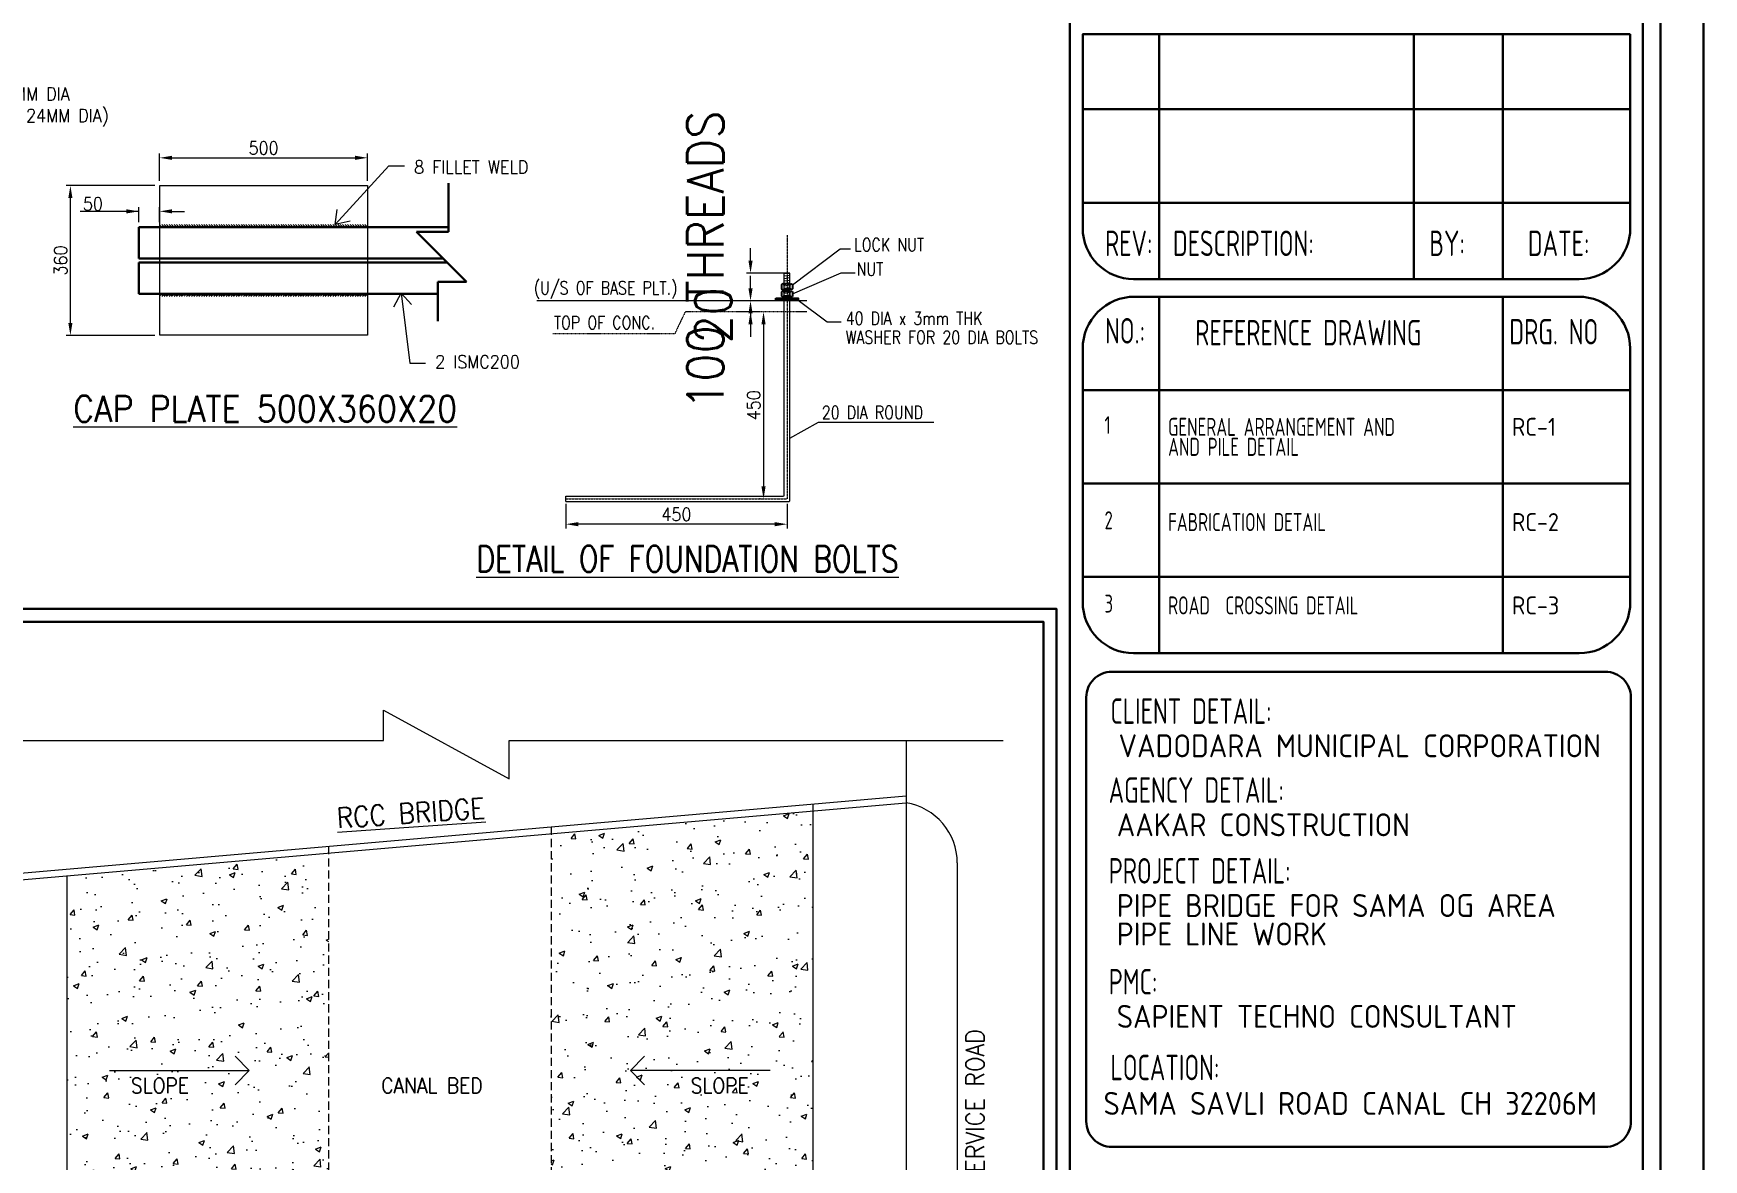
# Model space of a CAD drawing. Header units: millimetres. Extents: x 0 to 1124626, y -157535 to 82123.
# Drawn here: x 335508 to 351575, y 11057 to 21892 of the extents above; entities that cross this region are included whole.
import ezdxf

# ---------------------------------------------------------------- set-up
doc = ezdxf.new("R2010")
doc.units = ezdxf.units.MM
doc.header["$MEASUREMENT"] = 0
for name, pattern in [('CENTER2', [28.575, 19.05, -3.175, 3.175, -3.175]), ('DASHED', [0.75, 0.5, -0.25]), ('HIDDEN', [0.375, 0.25, -0.125])]:
    doc.linetypes.add(name, pattern=pattern)
doc.layers.add('D-NW-TX-UNCONTROLLED', color=2, linetype='Continuous')
for name, color, linetype, lineweight in [('Dim', 6, 'Continuous', 13), ('HIDE', 251, 'HIDDEN', 13), ('LINE-2C', 252, 'CENTER2', 9), ('PEDESTAL', 232, 'Continuous', 15), ('rSHEET', 2, 'Continuous', 30), ('STR', 112, 'Continuous', 18), ('Text', 7, 'Continuous', 15), ('TITLE TEXT', 50, 'Continuous', 18)]:
    doc.layers.add(name, color=color, linetype=linetype, lineweight=lineweight)
doc.styles.add('style1', font='romans.shx', dxfattribs={"width": 0.9, "height": 300})
doc.styles.add('TEXT3', font='geniso.shx')
doc.styles.add('TEXT3 0.75NA', font='geniso.shx', dxfattribs={"width": 0.75})
doc.dimstyles.new('4.0 DIM-1', dxfattribs={"dimscale": 40, "dimtxt": 125, "dimasz": 3, "dimexe": 1, "dimexo": 1.2, "dimgap": 0.8, "dimtad": 1, "dimdec": 0, "dimlfac": 0.25, "dimzin": 1, "dimdsep": 46, "dimtxsty": 'style1', "dimcen": 2, "dimclrd": 8, "dimclre": 8, "dimclrt": 7, "dimadec": 0, "dimazin": 0, "dimtfac": 1, "dimtdec": 0, "dimtofl": 0, "dimtmove": 1, "dimatfit": 3, "dimfxl": 1, "dimtolj": 1, "dimtzin": 0, "dimlwd": 9, "dimlwe": 9, "dimarcsym": 1})
doc.dimstyles.new('8.0 DIM-1', dxfattribs={"dimscale": 40, "dimtxt": 125, "dimasz": 3, "dimexe": 1, "dimexo": 1.2, "dimgap": 0.8, "dimtad": 1, "dimdec": 0, "dimlfac": 0.125, "dimzin": 1, "dimdsep": 46, "dimtxsty": 'style1', "dimcen": 2, "dimclrd": 8, "dimclre": 8, "dimclrt": 7, "dimadec": 0, "dimazin": 0, "dimtfac": 1, "dimtdec": 0, "dimtofl": 0, "dimtmove": 1, "dimatfit": 3, "dimfxl": 1, "dimtolj": 1, "dimtzin": 0, "dimlwd": 9, "dimlwe": 9, "dimarcsym": 1})
doc.dimstyles.new('Copy of DIM-1', dxfattribs={"dimscale": 40, "dimtxt": 125, "dimasz": 3, "dimexe": 1, "dimexo": 1.2, "dimgap": 0.8, "dimtad": 1, "dimdec": 0, "dimzin": 1, "dimdsep": 46, "dimtxsty": 'style1', "dimcen": 2, "dimclrd": 8, "dimclre": 8, "dimclrt": 7, "dimadec": 0, "dimazin": 0, "dimtfac": 1, "dimtdec": 0, "dimtofl": 0, "dimtmove": 1, "dimatfit": 3, "dimfxl": 1, "dimtolj": 1, "dimtzin": 0, "dimlwd": 9, "dimlwe": 9, "dimarcsym": 1})
doc.dimstyles.new('p-100', dxfattribs={"dimscale": 0.5, "dimtxt": 0.25, "dimasz": 0.25, "dimexe": 0.01, "dimexo": 0.0625, "dimgap": 0.25, "dimtad": 1, "dimdec": 0, "dimlfac": 1000, "dimzin": 4, "dimdsep": 46, "dimtxsty": 'Standard', "dimblk": 'ARCHTICK', "dimcen": 0, "dimdle": 0.01, "dimclrd": 3, "dimclre": 3, "dimclrt": 6, "dimadec": 0, "dimazin": 0, "dimtfac": 1, "dimtdec": 0, "dimtmove": 1, "dimatfit": 3, "dimfxl": 1, "dimtolj": 1, "dimtzin": 4, "dimlwd": 5, "dimlwe": 5, "dimarcsym": 0})

# ---------------------------------------------------------------- blocks, each defined once
blk = doc.blocks.new('*D584')
at = {"layer": 'DEFPOINTS', "color": 0, "ltscale": 20, "transparency": 16777216}
for p in [(342556, 19319), (342407, 19213), (342549, 19213)]:
    blk.add_point(p, dxfattribs=at)
at = {"layer": 'Dim', "color": 8, "lineweight": 9, "ltscale": 20, "transparency": 16777216}
for p, q in [((342407, 19439), (342407, 19559)), ((342508, 19319), (342367, 19319)), ((342501, 19213), (342367, 19213)), ((342407, 19093), (342407, 18973))]:
    blk.add_line(p, q, dxfattribs=at)
at = {"layer": 'Dim', "color": 8, "ltscale": 20, "transparency": 16777216}
for points in [[(342387, 19439), (342427, 19439), (342407, 19319)], [(342427, 19093), (342387, 19093), (342407, 19213)]]:
    blk.add_solid(points, dxfattribs=at)
at = {"layer": 'Dim', "color": 7, "ltscale": 20, "transparency": 16777216, "insert": (342049, 19180), "char_height": 350, "attachment_point": 5, "rotation": 90, "style": 'style1'}
blk.add_mtext('\\A1;20', dxfattribs=at)
blk = doc.blocks.new('_ArchTick')
at = {"color": 0, "linetype": 'ByBlock', "const_width": 0.15}
blk.add_lwpolyline([(-0.5, -0.5), (0.5, 0.5)], dxfattribs=at)
blk = doc.blocks.new('*D585')
at = {"layer": 'DEFPOINTS', "color": 0, "ltscale": 20, "transparency": 16777216}
for p in [(342549, 19213), (342532, 17415), (342549, 17415)]:
    blk.add_point(p, dxfattribs=at)
at = {"layer": 'Dim', "color": 8, "lineweight": 9, "ltscale": 20, "transparency": 16777216}
for p, q in [((342501, 19213), (342492, 19213)), ((342532, 19093), (342532, 17535)), ((342501, 17415), (342492, 17415))]:
    blk.add_line(p, q, dxfattribs=at)
at = {"layer": 'Dim', "color": 8, "ltscale": 20, "transparency": 16777216}
for points in [[(342552, 19093), (342512, 19093), (342532, 19213)], [(342512, 17535), (342552, 17535), (342532, 17415)]]:
    blk.add_solid(points, dxfattribs=at)
at = {"layer": 'Dim', "color": 7, "ltscale": 20, "transparency": 16777216, "insert": (342438, 18314), "char_height": 125, "attachment_point": 5, "rotation": 90, "style": 'style1'}
blk.add_mtext('\\A1;450', dxfattribs=at)
blk = doc.blocks.new('*D586')
at = {"layer": 'DEFPOINTS', "color": 0, "ltscale": 20, "transparency": 16777216}
for p in [(340630, 17415), (342759, 17415), (340630, 17170)]:
    blk.add_point(p, dxfattribs=at)
at = {"layer": 'Dim', "color": 8, "lineweight": 9, "ltscale": 20, "transparency": 16777216}
for p, q in [((340630, 17367), (340630, 17130)), ((342759, 17367), (342759, 17130)), ((342639, 17170), (340750, 17170))]:
    blk.add_line(p, q, dxfattribs=at)
at = {"layer": 'Dim', "color": 8, "ltscale": 20, "transparency": 16777216}
for points in [[(340750, 17190), (340750, 17150), (340630, 17170)], [(342639, 17150), (342639, 17190), (342759, 17170)]]:
    blk.add_solid(points, dxfattribs=at)
at = {"layer": 'Dim', "color": 7, "ltscale": 20, "transparency": 16777216, "insert": (341694, 17264), "char_height": 125, "attachment_point": 5, "style": 'style1'}
blk.add_mtext('\\A1;450', dxfattribs=at)
blk = doc.blocks.new('*D587')
at = {"layer": 'DEFPOINTS', "color": 0, "ltscale": 20, "transparency": 16777216}
for p in [(342407, 19586), (342785, 19586), (342628, 19319)]:
    blk.add_point(p, dxfattribs=at)
at = {"layer": 'Dim', "color": 8, "lineweight": 9, "ltscale": 20, "transparency": 16777216}
for p, q in [((342407, 19706), (342407, 19826)), ((342737, 19586), (342367, 19586)), ((342580, 19319), (342367, 19319)), ((342407, 19199), (342407, 19079))]:
    blk.add_line(p, q, dxfattribs=at)
at = {"layer": 'Dim', "color": 8, "ltscale": 20, "transparency": 16777216}
for points in [[(342387, 19706), (342427, 19706), (342407, 19586)], [(342427, 19199), (342387, 19199), (342407, 19319)]]:
    blk.add_solid(points, dxfattribs=at)
at = {"layer": 'Dim', "color": 7, "ltscale": 20, "transparency": 16777216, "insert": (341973, 19710), "char_height": 350, "attachment_point": 5, "rotation": 90, "style": 'style1'}
blk.add_mtext('\\A1;100 THREADS', dxfattribs=at)
blk = doc.blocks.new('*D243')
at = {"layer": 'DEFPOINTS', "color": 0, "ltscale": 20, "transparency": 16777216}
for p in [(228238, 10282), (251238, 10282), (251238, 8884)]:
    blk.add_point(p, dxfattribs=at)
at = {"layer": 'Dim', "color": 8, "lineweight": 9, "ltscale": 20, "transparency": 16777216}
for p, q in [((228238, 10234), (228238, 8844)), ((251238, 10234), (251238, 8844)), ((228558, 8884), (250918, 8884))]:
    blk.add_line(p, q, dxfattribs=at)
at = {"layer": 'Dim', "color": 8, "ltscale": 20, "transparency": 16777216}
for points in [[(228558, 8938), (228558, 8831), (228238, 8884)], [(250918, 8938), (250918, 8831), (251238, 8884)]]:
    blk.add_solid(points, dxfattribs=at)
at = {"layer": 'Dim', "color": 7, "ltscale": 20, "transparency": 16777216, "insert": (239738, 9166), "char_height": 125, "attachment_point": 5, "style": 'style1'}
blk.add_mtext('\\A1;{\\H4x;23000}', dxfattribs=at)
blk = doc.blocks.new('*D244')
at = {"layer": 'DEFPOINTS', "color": 0, "ltscale": 20, "transparency": 16777216}
for p in [(227685, 20745), (228183, 20745), (228238, 13440)]:
    blk.add_point(p, dxfattribs=at)
at = {"layer": 'Dim', "color": 8, "lineweight": 9, "ltscale": 20, "transparency": 16777216}
for p, q in [((228135, 20745), (227645, 20745)), ((227685, 13760), (227685, 20425)), ((228190, 13440), (227645, 13440))]:
    blk.add_line(p, q, dxfattribs=at)
at = {"layer": 'Dim', "color": 8, "ltscale": 20, "transparency": 16777216}
for points in [[(227632, 20425), (227738, 20425), (227685, 20745)], [(227632, 13760), (227738, 13760), (227685, 13440)]]:
    blk.add_solid(points, dxfattribs=at)
at = {"layer": 'Dim', "color": 7, "ltscale": 20, "transparency": 16777216, "insert": (227403, 17093), "char_height": 125, "attachment_point": 5, "rotation": 90, "style": 'style1'}
blk.add_mtext('\\A1;{\\H4x;14000}', dxfattribs=at)
blk = doc.blocks.new('*D566')
at = {"layer": 'DEFPOINTS', "color": 0, "ltscale": 20, "transparency": 16777216}
for p in [(338723, 20695), (336723, 20427), (338723, 20427)]:
    blk.add_point(p, dxfattribs=at)
at = {"layer": 'Dim', "color": 8, "lineweight": 9, "ltscale": 20, "transparency": 16777216}
for p, q in [((336723, 20475), (336723, 20735)), ((338723, 20475), (338723, 20735)), ((336843, 20695), (338603, 20695))]:
    blk.add_line(p, q, dxfattribs=at)
at = {"layer": 'Dim', "color": 8, "ltscale": 20, "transparency": 16777216}
for points in [[(336843, 20715), (336843, 20675), (336723, 20695)], [(338603, 20675), (338603, 20715), (338723, 20695)]]:
    blk.add_solid(points, dxfattribs=at)
at = {"layer": 'Dim', "color": 7, "ltscale": 20, "transparency": 16777216, "insert": (337723, 20789), "char_height": 125, "attachment_point": 5, "style": 'style1'}
blk.add_mtext('\\A1;500', dxfattribs=at)
blk = doc.blocks.new('*D567')
at = {"layer": 'DEFPOINTS', "color": 0, "ltscale": 20, "transparency": 16777216}
for p in [(335864, 20427), (336723, 20427), (336723, 18987)]:
    blk.add_point(p, dxfattribs=at)
at = {"layer": 'Dim', "color": 8, "lineweight": 9, "ltscale": 20, "transparency": 16777216}
for p, q in [((336675, 20427), (335824, 20427)), ((335864, 19107), (335864, 20307)), ((336675, 18987), (335824, 18987))]:
    blk.add_line(p, q, dxfattribs=at)
at = {"layer": 'Dim', "color": 8, "ltscale": 20, "transparency": 16777216}
for points in [[(335884, 20307), (335844, 20307), (335864, 20427)], [(335844, 19107), (335884, 19107), (335864, 18987)]]:
    blk.add_solid(points, dxfattribs=at)
at = {"layer": 'Dim', "color": 7, "ltscale": 20, "transparency": 16777216, "insert": (335770, 19707), "char_height": 125, "attachment_point": 5, "rotation": 90, "style": 'style1'}
blk.add_mtext('\\A1;360', dxfattribs=at)
blk = doc.blocks.new('*D568')
at = {"layer": 'DEFPOINTS', "color": 0, "ltscale": 20, "transparency": 16777216}
for p in [(336523, 20180), (336523, 20027), (336723, 20027)]:
    blk.add_point(p, dxfattribs=at)
at = {"layer": 'Dim', "color": 8, "lineweight": 9, "ltscale": 20, "transparency": 16777216}
for p, q in [((336523, 20180), (335958, 20180)), ((336403, 20180), (336283, 20180)), ((336523, 20075), (336523, 20220)), ((336723, 20075), (336723, 20220)), ((336843, 20180), (336963, 20180))]:
    blk.add_line(p, q, dxfattribs=at)
at = {"layer": 'Dim', "color": 8, "ltscale": 20, "transparency": 16777216}
for points in [[(336403, 20160), (336403, 20200), (336523, 20180)], [(336843, 20200), (336843, 20160), (336723, 20180)]]:
    blk.add_solid(points, dxfattribs=at)
at = {"layer": 'Dim', "color": 7, "ltscale": 20, "transparency": 16777216, "insert": (336081, 20252), "char_height": 125, "attachment_point": 5, "style": 'style1'}
blk.add_mtext('\\A1;50', dxfattribs=at)
blk = doc.blocks.new('WW')
at = {"layer": 'Dim', "ltscale": 20, "true_color": 0x636466, "transparency": 33554523}
h = blk.add_hatch(dxfattribs=at)
h.set_pattern_fill('AR-CONC', color=251, scale=200)
h.set_pattern_definition([(50, (36229.6, 0), (1434.5204, -125.504), [150, -1650]), (355, (36229.6, 0), (-277.503, 1504.384), [120, -1320]), (100.45144, (36349.1, -10.5), (1157.018, 1378.88), [127.48, -1402.284]), (46.1842, (36229.6, 400), (2134.483, -331.039), [225, -2475]), (96.6356, (36407.5, 372.4), (1869.324, 1948.237), [191.22, -2103.428]), (351.1842, (36229.6, 400), (1869.324, 1948.237), [180, -1980]), (21, (36429.6, 300), (1193.814, -805.238), [150, -1650]), (326, (36429.6, 300), (486.631, 1450.3), [120, -1320]), (71.45144, (36529.1, 232.9), (1680.445, 645.062), [127.48, -1402.284]), (37.5, (36229.6, 0), (24.3197, 665.7877), [0, -1304, 0, -1340, 0, -1325]), (7.5, (36229.6, 0), (526.139, 788.8234), [0, -764, 0, -1274, 0, -505]), (327.5, (35783.6, 0), (1067.6449, -45.1097), [0, -500, 0, -1560, 0, -2070]), (317.5, (35583.6, 0), (1166.3723, 200.21), [0, -650, 0, -1036, 0, -1470])])
h.paths.add_polyline_path([(230537.9, 20950.1), (230537.9, 13440.1), (236987.9, 13440.1), (236987.9, 21511.6)])
h.paths.add_polyline_path([(242487.9, 13440.1), (248937.9, 13440.1), (248937.9, 22552), (242487.9, 21990.5)])
h.paths.add_polyline_path([(242487.9, 12100.1), (242487.9, 10282.1), (248937.9, 10282.1), (248937.9, 12100.1)])
h.paths.add_polyline_path([(236987.9, 12100.1), (230537.9, 12100.1), (230537.9, 10282.1), (236987.9, 10282.1)])
h.paths.add_polyline_path([(247450.6, 15497.6), (245751.1, 15497.6), (245751.1, 16060.1), (247450.6, 16060.1)], flags=24)
h.paths.add_polyline_path([(241154.7, 15497.6), (238199.7, 15497.6), (238199.7, 16060.1), (241154.7, 16060.1)], flags=9)
h.paths.add_polyline_path([(233724.7, 15497.6), (232025.2, 15497.6), (232025.2, 16060.1), (233724.7, 16060.1)], flags=24)
at = {"layer": 'Dim', "ltscale": 20}
for p, q in [((238348.2, 24287.8), (238348.2, 25036.9)), ((238348.2, 25036.9), (241447.7, 23346.6)), ((225525.2, 24287.8), (238348.2, 24287.8)), ((241447.7, 23346.6), (241447.7, 24287.8)), ((241447.7, 24287.8), (253636, 24287.8)), ((228182.7, 20745.1), (251237.9, 22752.2)), ((228237.9, 20921.9), (251237.9, 22924.2)), ((252501.6, 21270.7), (252501.6, 10330)), ((226959.4, 20810.6), (226974.3, 20811.9)), ((226974.3, 19273.4), (226974.3, 10282.1)), ((228237.9, 13440.1), (251237.9, 13440.1)), ((228237.9, 13440.1), (228237.9, 12100.1)), ((228737.9, 13440.1), (230737.9, 12100.1)), ((228737.9, 13440.1), (228737.9, 12100.1)), ((230737.9, 13440.1), (230737.9, 12100.1)), ((232737.9, 13440.1), (230737.9, 12100.1)), ((232737.9, 13440.1), (234737.9, 12100.1)), ((232737.9, 13440.1), (232737.9, 12100.1)), ((234737.9, 13440.1), (234737.9, 12100.1)), ((236737.9, 13440.1), (234737.9, 12100.1)), ((236737.9, 13440.1), (238737.9, 12100.1)), ((236737.9, 13440.1), (236737.9, 12100.1)), ((238737.9, 13440.1), (238737.9, 12100.1)), ((240737.9, 13440.1), (238737.9, 12100.1)), ((240737.9, 13440.1), (242737.9, 12100.1)), ((240737.9, 13440.1), (240737.9, 12100.1)), ((242737.9, 13440.1), (242737.9, 12100.1)), ((244737.9, 13440.1), (242737.9, 12100.1)), ((244737.9, 13440.1), (246737.9, 12100.1)), ((244737.9, 13440.1), (244737.9, 12100.1)), ((246737.9, 13440.1), (246737.9, 12100.1)), ((248737.9, 13440.1), (246737.9, 12100.1)), ((248737.9, 13440.1), (250737.9, 12100.1)), ((248737.9, 13440.1), (248737.9, 12100.1)), ((250737.9, 13440.1), (250737.9, 12100.1)), ((228237.9, 12100.1), (251237.9, 12100.1)), ((238301, 10282.1), (238301, 11031.2)), ((238301, 11031.2), (241400.5, 9356.9)), ((225478, 10282.1), (238301, 10282.1)), ((241400.5, 9356.9), (241400.5, 10282.1)), ((241400.5, 10282.1), (253588.8, 10282.1))]:
    blk.add_line(p, q, dxfattribs=at)
for centre, start, end in [((251001.3, 21270.7), 0, 80.92484), ((228474.6, 19273.4), 90, 180)]:
    blk.add_arc(centre, 1500.3, start, end, dxfattribs=at)
at = {"layer": 'HIDE', "linetype": 'HIDDEN', "ltscale": 800}
for p, q in [((242487.9, 22162.5), (242487.9, 10282.1)), ((236987.9, 21683.6), (236987.9, 10282.1))]:
    blk.add_line(p, q, dxfattribs=at)
at = {"layer": 'PEDESTAL', "ltscale": 20}
for p, q in [((228237.9, 24287.8), (228237.9, 10282.1)), ((251237.9, 24287.8), (251237.9, 10282.1)), ((248937.9, 22724), (248937.9, 10282.1)), ((230537.9, 20950.1), (230537.9, 10282.1))]:
    blk.add_line(p, q, dxfattribs=at)
at = {"layer": 'TITLE TEXT', "ltscale": 20}
for p, q in [((235038.3, 16150.6), (234686.1, 16502.9)), ((244437.5, 16150.6), (244789.8, 16502.9)), ((231592.8, 16150.6), (235038.3, 16150.6)), ((235038.3, 16150.6), (234686.1, 15798.4)), ((247883.1, 16150.6), (244437.5, 16150.6)), ((244437.5, 16150.6), (244789.8, 15798.4))]:
    blk.add_line(p, q, dxfattribs=at)
at = {"layer": 'Text', "ltscale": 20, "char_height": 450, "width": 10501.89, "attachment_point": 7, "rotation": 90, "style": 'style1'}
for insert in [(253163.7, 11912.5), (226806.9, 11639.3)]:
    blk.add_mtext('RCC SERVICE ROAD', dxfattribs=dict(at, insert=insert))
at = {"layer": 'Text', "ltscale": 20, "char_height": 375, "width": 4732.009, "style": 'style1'}
for s, insert, attachment_point in [('SLOPE', (232119, 15591.3), 7), ('CANAL BED', (238293.4, 15591.3), 7), ('SLOPE', (247356.8, 15591.3), 9)]:
    blk.add_mtext(s, dxfattribs=dict(at, insert=insert, attachment_point=attachment_point))
at = {"layer": 'TITLE TEXT', "ltscale": 20, "insert": (237175.9, 22626.9), "char_height": 500, "width": 17141.34, "attachment_point": 1, "rotation": 3.96077, "style": 'style1'}
blk.add_mtext('{\\LRCC BRIDGE}', dxfattribs=at)
at = {"layer": 'TITLE TEXT', "ltscale": 20, "insert": (233823.3, 13120.5), "char_height": 500, "width": 17141.34, "attachment_point": 1, "style": 'style1'}
blk.add_mtext('{\\LSTEEL BRIDGE FOR 600MM DIA PIPE }', dxfattribs=at)
at = {"layer": 'Dim', "ltscale": 20}
dim = blk.add_linear_dim(base=(227685, 20745.1), p1=(228237.9, 13440.1), p2=(228182.7, 20745.1), angle=90, text='{\\H4x;14000}', dimstyle='Copy of DIM-1', override={"dimasz": 8}, dxfattribs=at)
dim.commit()
dim.dimension.update_dxf_attribs({"geometry": '*D244', "text_midpoint": (227403, 17092.6)})
dim = blk.add_linear_dim(base=(251237.9, 8884.3), p1=(228237.9, 10282.1), p2=(251237.9, 10282.1), text='{\\H4x;<>}', dimstyle='Copy of DIM-1', override={"dimasz": 8}, dxfattribs=at)
dim.commit()
dim.dimension.update_dxf_attribs({"geometry": '*D243', "text_midpoint": (239737.9, 9166.3)})

msp = doc.modelspace()

# ---------------------------------------------------------------- linework, layer by layer
at = {"layer": 'D-NW-TX-UNCONTROLLED', "ltscale": 4}
for points in [[(342785.256, 19473.237, -0.5891189621), (342811.9227, 19473.5151), (342811.9227, 19435.688, -0.5891189621), (342785.256, 19435.9661), (342785.256, 19473.237, 0.3011703816), (342731.9227, 19473.237, 0.5891189621), (342705.256, 19473.5151), (342705.256, 19435.688, 0.5891189621), (342731.9227, 19435.9661, 0.3011703816), (342785.256, 19435.9661)], [(342785.256, 19403.4309, -0.5891189621), (342811.9227, 19403.709), (342811.9227, 19365.8819, -0.5891189621), (342785.256, 19366.16), (342785.256, 19403.4309, 0.3011703816), (342731.9227, 19403.4309, 0.5891189621), (342705.256, 19403.709), (342705.256, 19365.8819, 0.5891189621), (342731.9227, 19366.16, 0.3011703816), (342785.256, 19366.16)]]:
    msp.add_lwpolyline(points, format="xyb", dxfattribs=at)
msp.add_lwpolyline([(342651.9227, 19345.7316), (342865.256, 19345.7316), (342865.256, 19324.3982), (342651.9227, 19324.3982)], close=True, dxfattribs=at)
at = {"layer": 'Dim', "color": 4, "ltscale": 20}
for p, q in [((336723.3019, 20048.053), (336744.1243, 20027.4828)), ((336742.526, 20052.6178), (336767.9691, 20027.4828)), ((336766.3708, 20052.6178), (336791.8139, 20027.4828)), ((336790.2156, 20052.6178), (336815.6588, 20027.4828)), ((336814.0605, 20052.6178), (336839.5036, 20027.4828)), ((336837.9053, 20052.6178), (336863.3484, 20027.4828)), ((336861.7501, 20052.6178), (336887.1932, 20027.4828)), ((336885.5949, 20052.6178), (336911.0381, 20027.4828)), ((336909.4397, 20052.6178), (336934.8829, 20027.4828)), ((336933.2846, 20052.6178), (336958.7277, 20027.4828)), ((336957.1294, 20052.6178), (336982.5725, 20027.4828)), ((336980.9742, 20052.6178), (337006.4174, 20027.4828)), ((337004.819, 20052.6178), (337030.2622, 20027.4828)), ((337028.6639, 20052.6178), (337054.107, 20027.4828)), ((337052.5087, 20052.6178), (337077.9518, 20027.4828)), ((337076.3535, 20052.6178), (337101.7966, 20027.4828)), ((337100.1983, 20052.6178), (337125.6415, 20027.4828)), ((337124.0432, 20052.6178), (337149.4863, 20027.4828)), ((337147.888, 20052.6178), (337173.3311, 20027.4828)), ((337171.7328, 20052.6178), (337197.1759, 20027.4828)), ((337195.5776, 20052.6178), (337221.0208, 20027.4828)), ((337219.4225, 20052.6178), (337244.8656, 20027.4828)), ((337243.2673, 20052.6178), (337268.7104, 20027.4828)), ((337267.1121, 20052.6178), (337292.5552, 20027.4828)), ((337290.9569, 20052.6178), (337316.4001, 20027.4828)), ((337314.8018, 20052.6178), (337340.2449, 20027.4828)), ((337338.6466, 20052.6178), (337364.0897, 20027.4828)), ((337362.4914, 20052.6178), (337387.9345, 20027.4828)), ((337386.3362, 20052.6178), (337411.7794, 20027.4828)), ((337410.181, 20052.6178), (337435.6242, 20027.4828)), ((337434.0259, 20052.6178), (337459.469, 20027.4828)), ((337457.8707, 20052.6178), (337483.3138, 20027.4828)), ((337481.7155, 20052.6178), (337507.1586, 20027.4828)), ((337505.5603, 20052.6178), (337531.0035, 20027.4828)), ((337529.4052, 20052.6178), (337554.8483, 20027.4828)), ((337553.25, 20052.6178), (337578.6931, 20027.4828)), ((337577.0948, 20052.6178), (337602.5379, 20027.4828)), ((337600.9396, 20052.6178), (337626.3828, 20027.4828)), ((337624.7845, 20052.6178), (337650.2276, 20027.4828)), ((337648.6293, 20052.6178), (337674.0724, 20027.4828)), ((337672.4741, 20052.6178), (337697.9172, 20027.4828)), ((337696.3189, 20052.6178), (337721.7621, 20027.4828)), ((337720.1638, 20052.6178), (337745.6069, 20027.4828)), ((337744.0086, 20052.6178), (337769.4517, 20027.4828)), ((337767.8534, 20052.6178), (337793.2965, 20027.4828)), ((337791.6982, 20052.6178), (337817.1414, 20027.4828)), ((337815.5431, 20052.6178), (337840.9862, 20027.4828)), ((337839.3879, 20052.6178), (337864.831, 20027.4828)), ((337863.2327, 20052.6178), (337888.6758, 20027.4828)), ((337887.0775, 20052.6178), (337912.5207, 20027.4828)), ((337910.9223, 20052.6178), (337936.3655, 20027.4828)), ((337934.7672, 20052.6178), (337960.2103, 20027.4828)), ((337958.612, 20052.6178), (337984.0551, 20027.4828)), ((337982.4568, 20052.6178), (338007.8999, 20027.4828)), ((338006.3016, 20052.6178), (338031.7448, 20027.4828)), ((338030.1465, 20052.6178), (338055.5896, 20027.4828)), ((338053.9913, 20052.6178), (338079.4344, 20027.4828)), ((338077.8361, 20052.6178), (338103.2792, 20027.4828)), ((338101.6809, 20052.6178), (338127.1241, 20027.4828)), ((338125.5258, 20052.6178), (338150.9689, 20027.4828)), ((338149.3706, 20052.6178), (338174.8137, 20027.4828)), ((338173.2154, 20052.6178), (338198.6585, 20027.4828)), ((338197.0602, 20052.6178), (338222.5034, 20027.4828)), ((338220.9051, 20052.6178), (338246.3482, 20027.4828)), ((338244.7499, 20052.6178), (338270.193, 20027.4828)), ((338268.5947, 20052.6178), (338294.0378, 20027.4828)), ((338292.4395, 20052.6178), (338317.8827, 20027.4828)), ((338316.2843, 20052.6178), (338341.7275, 20027.4828)), ((338340.1292, 20052.6178), (338365.5723, 20027.4828)), ((338363.974, 20052.6178), (338389.4171, 20027.4828)), ((338387.8188, 20052.6178), (338413.262, 20027.4828)), ((338411.6636, 20052.6178), (338437.1068, 20027.4828)), ((338435.5085, 20052.6178), (338460.9516, 20027.4828)), ((338459.3533, 20052.6178), (338484.7964, 20027.4828)), ((338483.1981, 20052.6178), (338508.6412, 20027.4828)), ((338507.0429, 20052.6178), (338532.4861, 20027.4828)), ((338530.8878, 20052.6178), (338556.3309, 20027.4828)), ((338554.7326, 20052.6178), (338580.1757, 20027.4828)), ((338578.5774, 20052.6178), (338604.0205, 20027.4828)), ((338602.4222, 20052.6178), (338627.8654, 20027.4828)), ((338626.2671, 20052.6178), (338651.7102, 20027.4828)), ((338650.1119, 20052.6178), (338675.555, 20027.4828)), ((338673.9567, 20052.6178), (338699.3998, 20027.4828)), ((338697.8015, 20052.6178), (338723.2447, 20027.4828)), ((336723.3019, 19366.9125), (336744.1243, 19387.4828)), ((336742.526, 19362.3478), (336767.9691, 19387.4828)), ((336766.3708, 19362.3478), (336791.8139, 19387.4828)), ((336790.2156, 19362.3478), (336815.6588, 19387.4828)), ((336814.0605, 19362.3478), (336839.5036, 19387.4828)), ((336837.9053, 19362.3478), (336863.3484, 19387.4828)), ((336861.7501, 19362.3478), (336887.1932, 19387.4828)), ((336885.5949, 19362.3478), (336911.0381, 19387.4828)), ((336909.4397, 19362.3478), (336934.8829, 19387.4828)), ((336933.2846, 19362.3478), (336958.7277, 19387.4828)), ((336957.1294, 19362.3478), (336982.5725, 19387.4828)), ((336980.9742, 19362.3478), (337006.4174, 19387.4828)), ((337004.819, 19362.3478), (337030.2622, 19387.4828)), ((337028.6639, 19362.3478), (337054.107, 19387.4828)), ((337052.5087, 19362.3478), (337077.9518, 19387.4828)), ((337076.3535, 19362.3478), (337101.7966, 19387.4828)), ((337100.1983, 19362.3478), (337125.6415, 19387.4828)), ((337124.0432, 19362.3478), (337149.4863, 19387.4828)), ((337147.888, 19362.3478), (337173.3311, 19387.4828)), ((337171.7328, 19362.3478), (337197.1759, 19387.4828)), ((337195.5776, 19362.3478), (337221.0208, 19387.4828)), ((337219.4225, 19362.3478), (337244.8656, 19387.4828)), ((337243.2673, 19362.3478), (337268.7104, 19387.4828)), ((337267.1121, 19362.3478), (337292.5552, 19387.4828)), ((337290.9569, 19362.3478), (337316.4001, 19387.4828)), ((337314.8018, 19362.3478), (337340.2449, 19387.4828)), ((337338.6466, 19362.3478), (337364.0897, 19387.4828)), ((337362.4914, 19362.3478), (337387.9345, 19387.4828)), ((337386.3362, 19362.3478), (337411.7794, 19387.4828)), ((337410.181, 19362.3478), (337435.6242, 19387.4828)), ((337434.0259, 19362.3478), (337459.469, 19387.4828)), ((337457.8707, 19362.3478), (337483.3138, 19387.4828)), ((337481.7155, 19362.3478), (337507.1586, 19387.4828)), ((337505.5603, 19362.3478), (337531.0035, 19387.4828)), ((337529.4052, 19362.3478), (337554.8483, 19387.4828)), ((337553.25, 19362.3478), (337578.6931, 19387.4828)), ((337577.0948, 19362.3478), (337602.5379, 19387.4828)), ((337600.9396, 19362.3478), (337626.3828, 19387.4828)), ((337624.7845, 19362.3478), (337650.2276, 19387.4828)), ((337648.6293, 19362.3478), (337674.0724, 19387.4828)), ((337672.4741, 19362.3478), (337697.9172, 19387.4828)), ((337696.3189, 19362.3478), (337721.7621, 19387.4828)), ((337720.1638, 19362.3478), (337745.6069, 19387.4828)), ((337744.0086, 19362.3478), (337769.4517, 19387.4828)), ((337767.8534, 19362.3478), (337793.2965, 19387.4828)), ((337791.6982, 19362.3478), (337817.1414, 19387.4828)), ((337815.5431, 19362.3478), (337840.9862, 19387.4828)), ((337839.3879, 19362.3478), (337864.831, 19387.4828)), ((337863.2327, 19362.3478), (337888.6758, 19387.4828)), ((337887.0775, 19362.3478), (337912.5207, 19387.4828)), ((337910.9223, 19362.3478), (337936.3655, 19387.4828)), ((337934.7672, 19362.3478), (337960.2103, 19387.4828)), ((337958.612, 19362.3478), (337984.0551, 19387.4828)), ((337982.4568, 19362.3478), (338007.8999, 19387.4828)), ((338006.3016, 19362.3478), (338031.7448, 19387.4828)), ((338030.1465, 19362.3478), (338055.5896, 19387.4828)), ((338053.9913, 19362.3478), (338079.4344, 19387.4828)), ((338077.8361, 19362.3478), (338103.2792, 19387.4828)), ((338101.6809, 19362.3478), (338127.1241, 19387.4828)), ((338125.5258, 19362.3478), (338150.9689, 19387.4828)), ((338149.3706, 19362.3478), (338174.8137, 19387.4828)), ((338173.2154, 19362.3478), (338198.6585, 19387.4828)), ((338197.0602, 19362.3478), (338222.5034, 19387.4828)), ((338220.9051, 19362.3478), (338246.3482, 19387.4828)), ((338244.7499, 19362.3478), (338270.193, 19387.4828)), ((338268.5947, 19362.3478), (338294.0378, 19387.4828)), ((338292.4395, 19362.3478), (338317.8827, 19387.4828)), ((338316.2843, 19362.3478), (338341.7275, 19387.4828)), ((338340.1292, 19362.3478), (338365.5723, 19387.4828)), ((338363.974, 19362.3478), (338389.4171, 19387.4828)), ((338387.8188, 19362.3478), (338413.262, 19387.4828)), ((338411.6636, 19362.3478), (338437.1068, 19387.4828)), ((338435.5085, 19362.3478), (338460.9516, 19387.4828)), ((338459.3533, 19362.3478), (338484.7964, 19387.4828)), ((338483.1981, 19362.3478), (338508.6412, 19387.4828)), ((338507.0429, 19362.3478), (338532.4861, 19387.4828)), ((338530.8878, 19362.3478), (338556.3309, 19387.4828)), ((338554.7326, 19362.3478), (338580.1757, 19387.4828)), ((338578.5774, 19362.3478), (338604.0205, 19387.4828)), ((338602.4222, 19362.3478), (338627.8654, 19387.4828)), ((338626.2671, 19362.3478), (338651.7102, 19387.4828)), ((338650.1119, 19362.3478), (338675.555, 19387.4828)), ((338673.9567, 19362.3478), (338699.3998, 19387.4828)), ((338697.8015, 19362.3478), (338723.2447, 19387.4828))]:
    msp.add_line(p, q, dxfattribs=at)
at = {"layer": 'Dim', "ltscale": 4}
for p, q in [((342731.9227, 19582.826), (342735.1808, 19586.0842)), ((342731.9227, 19581.8336), (342759.6439, 19586.0842)), ((342731.9227, 19558.2634), (342785.256, 19566.4411)), ((342731.9227, 19534.6932), (342785.256, 19542.8708)), ((342731.9227, 19511.1229), (342785.256, 19519.3006)), ((342731.9227, 19487.5527), (342785.256, 19495.7304)), ((342731.9227, 19463.9825), (342785.256, 19472.1602)), ((342731.9227, 19440.4123), (342785.256, 19448.5899)), ((342758.5893, 19585.9225), (342758.751, 19586.0842)), ((342731.9227, 19416.842), (342785.256, 19425.0197)), ((342731.9227, 19393.2718), (342785.256, 19401.4495)), ((342731.9227, 19369.7016), (342785.256, 19377.8793)), ((342731.9227, 19346.1314), (342785.256, 19354.309)), ((342731.9227, 19322.5611), (342785.256, 19330.7388))]:
    msp.add_line(p, q, dxfattribs=at)
at = {"layer": 'Dim', "ltscale": 20}
msp.add_lwpolyline([(336723.3019, 20427.4828), (338723.3019, 20427.4828), (338723.3019, 18987.4828), (336723.3019, 18987.4828)], close=True, dxfattribs=at)
at = {"layer": 'LINE-2C', "lineweight": 5, "ltscale": 0.5}
for p in [(342758.5893, 19951.8809), (340629.7345, 17414.6811)]:
    msp.add_line(p, (342758.5893, 17414.6811), dxfattribs=at)
at = {"layer": 'LINE-2C', "linetype": 'DASHED', "lineweight": 0, "ltscale": 0.25}
for p, q in [((341778.3889, 19212.7508), (341677.0205, 19001.3866)), ((342949.9309, 19212.7508), (341778.3889, 19212.7508)), ((341677.0205, 19001.3866), (340504.3153, 19001.3866))]:
    msp.add_line(p, q, dxfattribs=at)
at = {"layer": 'rSHEET'}
for p, q in [((346337.2563, 21882.9706), (346337.2563, 19528.2692)), ((348787.1644, 21882.9706), (348787.1644, 19528.2692)), ((349644.6323, 21882.9706), (349644.6323, 19528.2692)), ((350869.5864, 21161.5413), (345602.2838, 21161.5413)), ((339500.2135, 19982.6041), (339500.2135, 20452.0344)), ((350869.5864, 20263.2416), (345602.2838, 20263.2416)), ((336523.3019, 20027.4828), (339500.2135, 20027.4828)), ((336523.3019, 20027.4828), (336523.3019, 19727.4828)), ((339500.2135, 19982.6041), (339193.8272, 19982.6041)), ((339193.8272, 19982.6041), (339674.0859, 19502.3454)), ((336523.3019, 19727.4828), (339448.9486, 19727.4828)), ((336523.3019, 19687.4828), (339488.9486, 19687.4828)), ((336523.3019, 19687.4828), (336523.3019, 19387.4828)), ((339674.0859, 19502.3454), (339398.0856, 19502.3454)), ((339398.0856, 19502.3454), (339398.0856, 19124.6334)), ((336523.3019, 19387.4828), (339398.0856, 19387.4828)), ((346337.2563, 19358.7469), (346337.2563, 15928.8755)), ((349644.6323, 19358.7469), (349644.6323, 15928.8755)), ((350869.5864, 18460.4473), (345602.2838, 18460.4473)), ((350869.5864, 17562.1476), (345602.2838, 17562.1476)), ((350869.5864, 16663.8479), (345602.2838, 16663.8479))]:
    msp.add_line(p, q, dxfattribs=at)
for points in [[(307916.297, 1320.8501), (351575.1396, 1320.8501), (351575.1396, 32190.7703), (307916.297, 32190.7703)], [(333479.3395, 16354.9559), (345350.8158, 16354.9559), (345350.8158, 7887.6294), (333479.3395, 7887.6294)], [(333604.8622, 16229.4332), (345225.2931, 16229.4332), (345225.2931, 8013.1521), (333604.8622, 8013.1521)]]:
    msp.add_lwpolyline(points, close=True, dxfattribs=at)
for points in [[(308643.9444, 1735.869), (350847.4923, 1735.869, 0.4142135624), (351159.3411, 2047.7179), (351159.3411, 31463.9026, 0.4142135624), (350847.4923, 31775.7515), (308643.9444, 31775.7515, 0.4142135624), (308332.0955, 31463.9026), (308332.0955, 2047.7179, 0.4142135624)], [(345479.7884, 22025.3242), (350992.0818, 22025.3242), (350992.0818, 2381.6961, -0.4142135624), (350502.1001, 1891.7145), (345969.77, 1891.7145, -0.4142135624), (345479.7884, 2381.6961)], [(350869.5864, 21882.9706), (350869.5864, 20018.2508, -0.4142135624), (350379.6047, 19528.2692), (346092.2654, 19528.2692, -0.4142135624), (345602.2838, 20018.2508), (345602.2838, 21882.9706)], [(350869.5864, 18858.947), (350869.5864, 16418.8571, -0.4142135624), (350379.6047, 15928.8755), (346092.2654, 15928.8755, -0.4142135624), (345602.2838, 16418.8571), (345602.2838, 18858.947, -0.4142135624), (346102.0837, 19358.7469), (350369.7865, 19358.7469, -0.4142135624)], [(350630.2006, 11179.6879), (345881.5174, 11179.6879, -0.4142135624), (345636.5266, 11424.6787), (345636.5266, 15505.3492, -0.4142135624), (345881.5174, 15750.34), (350630.2006, 15750.34, -0.4142135624), (350875.1914, 15505.3492), (350875.1914, 11424.6787, -0.4142135624)]]:
    msp.add_lwpolyline(points, format="xyb", close=True, dxfattribs=at)
at = {"layer": 'STR', "ltscale": 4}
msp.add_line((340629.7345, 17388.0145), (340629.7345, 17441.3478), dxfattribs=at)
for points in [[(340629.7345, 17441.3478), (342721.9227, 17441.3478, 0.4142135624), (342731.9227, 17451.3478), (342731.9227, 19586.0842), (342785.256, 19586.0842)], [(340629.7345, 17388.0145), (342775.256, 17388.0145, 0.4142135624), (342785.256, 17398.0145), (342785.256, 19586.0842), (342731.9227, 19586.0842)]]:
    msp.add_lwpolyline(points, format="xyb", dxfattribs=at)
at = {"layer": 'Text', "ltscale": 20}
msp.add_line((342949.9309, 19319.4175), (340351.1135, 19319.4175), dxfattribs=at)

# ---------------------------------------------------------------- block references
at = {"layer": 'Dim', "xscale": 0.39, "yscale": 0.39, "zscale": 0.39}
msp.add_blockref('WW', (245920.2746, 5615.7335), dxfattribs=at)

# ---------------------------------------------------------------- texts
at = {"layer": 'rSHEET', "style": 'TEXT3 0.75NA', "width": 0.75}
for s, height, p in [('REV:', 244.99082, (345816.9675, 19749.7894)), ('DESCRIPTION:', 244.990816, (346470.0545, 19749.7894)), ('BY:', 244.99082, (348936.987, 19749.7894)), ('DATE:', 244.99082, (349884.7298, 19749.7894)), ('NO.:', 244.99082, (345816.9675, 18908.01)), ('REFERENCE DRAWING', 244.990816, (346684.4503, 18890.1613)), ('DRG. NO', 244.99082, (349706.0685, 18899.1467)), ('1', 173.226, (345812.1264, 18037.4948)), ('GENERAL ARRANGEMENT AND ', 173.226006, (346424.0025, 18019.9279)), ('AND PILE DETAIL', 173.226006, (346424.0025, 17827.8241)), ('2', 173.226, (345812.1264, 17121.4011)), ('FABRICATION DETAIL', 173.226006, (346424.0025, 17103.8342)), ('3', 173.226, (345812.1264, 16319.7614)), ('ROAD  CROSSING DETAIL', 173.226006, (346424.0025, 16302.1945)), ('CLIENT DETAIL:', 244.990816, (345869.0163, 15249.2682)), ('AGENCY DETAIL:', 244.990816, (345852.112, 14489.5355)), ('PROJECT DETAIL:', 244.990816, (345852.112, 13712.622)), ('PMC: ', 244.99082, (345852.112, 12646.1297)), ('LOCATION:', 244.99082, (345869.0163, 11820.7954))]:
    msp.add_text(s, height=height, dxfattribs=at).set_placement(p)
at = {"layer": 'rSHEET'}
for s, height, style, p in [('RC-1', 173.22601, 'TEXT3 0.75NA', (349731.3785, 18019.9279)), ('RC-2', 173.22601, 'TEXT3 0.75NA', (349731.3785, 17103.8342)), ('RC-3', 173.22601, 'TEXT3 0.75NA', (349731.3785, 16302.1945)), ('VADODARA MUNICIPAL CORPORATION', 220.491734, 'TEXT3', (345947.0669, 14927.7946)), ('AAKAR CONSTRUCTION ', 220.491734, 'TEXT3', (345930.1626, 14168.0619)), ('PIPE BRIDGE FOR SAMA OG AREA ', 220.491734, 'TEXT3', (345930.1626, 13391.1483)), ('PIPE LINE WORK', 220.491734, 'TEXT3', (345930.1626, 13117.2148)), ('SAPIENT TECHNO CONSULTANT ', 220.491734, 'TEXT3', (345930.1626, 12324.656)), ('SAMA SAVLI ROAD CANAL CH 32206M', 220.491734, 'TEXT3', (345802.6679, 11487.6383))]:
    msp.add_text(s, height=height, dxfattribs=dict(at, style=style)).set_placement(p)
at = {"layer": 'Text', "ltscale": 20, "style": 'style1', "width": 0.8}
for s, p in [('LOCK NUT', (343403.7765, 19796.3248)), ('NUT', (343427.2986, 19561.3009)), ('(U/S OF BASE PLT.)', (340321.9663, 19381.3813)), ('TOP OF CONC.', (340515.6034, 19046.4883)), ('40 DIA x 3mm THK', (343322.2082, 19089.1517)), ('WASHER FOR 20 DIA BOLTS', (343322.2082, 18905.7052)), ('20 DIA ROUND ', (343092.3579, 18182.3852))]:
    msp.add_text(s, height=125, dxfattribs=at).set_placement(p)
at = {"layer": 'Text', "ltscale": 20, "char_height": 125, "width": 1577.336222, "style": 'style1'}
for s, insert, attachment_point in [('8-20MM DIA \\P(HOLE 24MM DIA)', (334906.8206, 20997.5778), 7), ('8 FILLET WELD', (339171.1029, 20544.0981), 7), ('2 ISMC200', (339373.1404, 18794.6763), 1)]:
    msp.add_mtext(s, dxfattribs=dict(at, insert=insert, attachment_point=attachment_point))
at = {"layer": 'TITLE TEXT', "ltscale": 20, "style": 'style1', "width": 0.8}
msp.add_text('%%UDETAIL OF FOUNDATION BOLTS', height=250, dxfattribs=at).set_placement((339769.1416, 16711.2414))
at = {"layer": 'TITLE TEXT', "ltscale": 20, "insert": (335891.5054, 18406.3104), "char_height": 250, "width": 8570.669872, "attachment_point": 1, "style": 'style1'}
msp.add_mtext('{\\LCAP PLATE 500X360X20}', dxfattribs=at)

# ---------------------------------------------------------------- dimensions: what is measured, and where the dimension line sits
at = {"layer": 'Dim', "ltscale": 20}
for base, p1, p2, text, picture, middle in [((342407.2104, 19586.0842), (342627.9435, 19319.4175), (342785.256, 19586.0842), '100 THREADS', '*D587', (342180.2104, 19710.1671)), ((342407.2104, 19212.7508), (342555.9427, 19319.4175), (342549.2832, 19212.7508), '20', '*D584', (342255.798, 19180.4419))]:
    dim = msp.add_linear_dim(base=base, p1=p1, p2=p2, angle=90, text=text, dimstyle='Copy of DIM-1', override={"dimtxt": 125}, dxfattribs=at)
    dim.commit()
    dim.dimension.update_dxf_attribs({"geometry": picture, "text_midpoint": middle, "dimtype": 160})
dim = msp.add_linear_dim(base=(338723.3019, 20694.6524), p1=(336723.3019, 20427.4828), p2=(338723.3019, 20427.4828), dimstyle='4.0 DIM-1', dxfattribs=at)
dim.commit()
dim.dimension.update_dxf_attribs({"geometry": '*D566', "text_midpoint": (337723.3019, 20789.1524)})
dim = msp.add_linear_dim(base=(335864.2459, 20427.4828), p1=(336723.3019, 18987.4828), p2=(336723.3019, 20427.4828), angle=90, dimstyle='4.0 DIM-1', dxfattribs=at)
dim.commit()
dim.dimension.update_dxf_attribs({"geometry": '*D567', "text_midpoint": (335769.7459, 19707.4828)})
dim = msp.add_linear_dim(base=(336523.3019, 20180.1072), p1=(336723.3019, 20027.4828), p2=(336523.3019, 20027.4828), dimstyle='4.0 DIM-1', dxfattribs=at)
dim.commit()
dim.dimension.update_dxf_attribs({"geometry": '*D568', "text_midpoint": (336080.8037, 20168.8448), "dimtype": 160})
dim = msp.add_linear_dim(base=(342532.2956, 17414.6811), p1=(342549.2832, 19212.7508), p2=(342549.2832, 17414.6811), angle=90, text='450', dimstyle='8.0 DIM-1', dxfattribs=at)
dim.commit()
dim.dimension.update_dxf_attribs({"geometry": '*D585', "text_midpoint": (342437.7956, 18313.716)})
dim = msp.add_linear_dim(base=(340629.7345, 17169.6714), p1=(342758.5893, 17414.6811), p2=(340629.7345, 17414.6811), text='450', dimstyle='8.0 DIM-1', dxfattribs=at)
dim.commit()
dim.dimension.update_dxf_attribs({"geometry": '*D586', "text_midpoint": (341694.1619, 17264.1714)})

# ---------------------------------------------------------------- leaders
for points in [[(338411.6636, 20052.6178), (338928.633, 20619.0522), (339076.7733, 20619.0522)], [(339044.7155, 19391.66), (339130.6704, 18719.7222), (339278.8108, 18719.7222)]]:
    msp.add_leader(points, dimstyle='Copy of DIM-1', override={"dimtxt": 125, "dimasz": 3, "dimgap": 0.8, "dimtad": 0, "dimldrblk": 'Open90'}, dxfattribs=at)
at = {"layer": 'Dim', "ltscale": 4}
for points in [[(342811.9227, 19473.5151), (343270.1485, 19818.4943), (343368.3977, 19818.4943)], [(342811.9227, 19384.7955), (343279.6991, 19588.8967), (343414.1408, 19588.8967)], [(342865.256, 19324.3982), (343144.2584, 19116.7475), (343278.7001, 19116.7475)], [(342785.256, 17996.8865), (343059.7907, 18151.9712), (344171.0701, 18151.9712)]]:
    msp.add_leader(points, dimstyle='p-100', dxfattribs=at)

doc.saveas('drawing.dxf')
